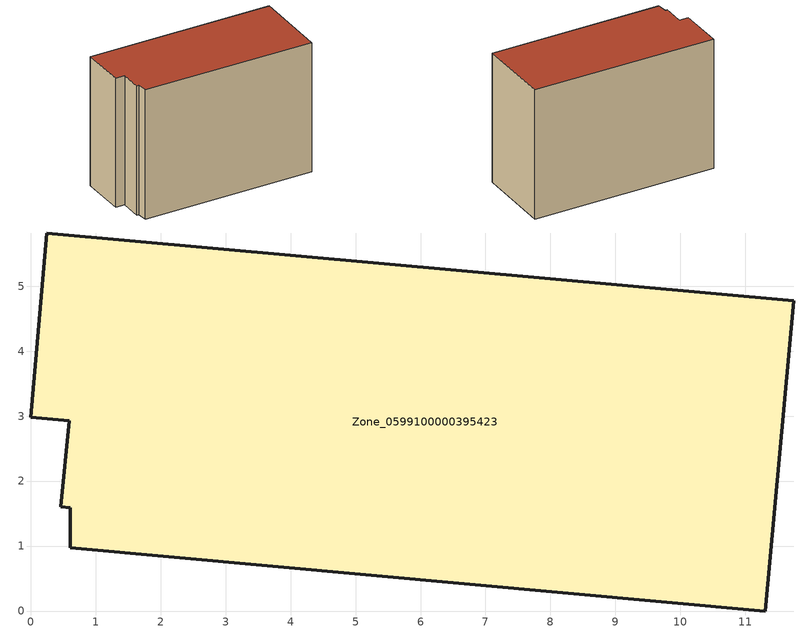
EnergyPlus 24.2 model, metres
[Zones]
Zone_0599100000395423
 floor ground (C_G): 11.74,4.77 11.31,0 0.61,0.97 0.61,1.59 0.46,1.61 0.59,2.93 0,2.98 0.25,5.82 z0
 wall outside (C_F): 11.31,0 11.74,4.77 0.25,5.82 0,2.98 0.59,2.93 0.46,1.61 0.61,1.59 0.61,0.97 11.31,0 z0:8.33
 roof outside (C_R): 0.46,1.61 0.61,1.59 0.61,0.97 11.31,0 11.74,4.77 0.25,5.82 0,2.98 0.59,2.93 z8.33
[BUILDING]
Pand.0599100000395423: North Axis=0; Terrain=City; Loads Convergence Tolerance Value=0.04; Temperature Convergence Tolerance Value=0.4; Solar Distribution=FullExterior; Maximum Number of Warmup Days=25; Minimum Number of Warmup Days=1
[Site:Location]
Rotterdam.The.Hague.AP_ZH_NLD Design_Conditions: Latitude=51.96; Longitude=4.45; Time Zone=1; Elevation=-4.5
[SITE:GROUNDTEMPERATURE:BUILDINGSURFACE]
18, 18, 18, 18, 18, 18, 18, 18, 18, 18, 18, 18
[MATERIAL] Thermal Absorptance=0.9; Solar Absorptance=0.7; Visible Absorptance=0.7
Name | Roughness | Thickness | Conductivity | Density | Specific Heat
G.TI.1992-2005 | MediumSmooth | 0.15 | 0.06 | 540 | 1210
F.TI.1992-2005 | Rough | 0.3 | 0.12 | 1920 | 840
R.TI.1992-2005 | MediumRough | 0.2 | 0.08 | 1500 | 1000
[CONSTRUCTION]
C_G: G.TI.1992-2005
C_F: F.TI.1992-2005
C_R: R.TI.1992-2005
[ZONE]
Zone_0599100000395423: Type=1; Multiplier=1; Ceiling Height=Autocalculate; Volume=Autocalculate; Floor Area=autocalculate; Part of Total Floor Area=Yes
[ZONEINFILTRATION:DESIGNFLOWRATE]
Infil_Zone_0599100000395423: Zone or ZoneList or Space or SpaceList=Zone_0599100000395423; Schedule=AlwaysOn; Design Flow Rate Calculation Method=Flow/Area; Flow Rate per Floor Area=0.0015; Constant Term Coefficient=1; Temperature Term Coefficient=0; Velocity Term Coefficient=0; Velocity Squared Term Coefficient=0
[HVACTEMPLATE:ZONE:IDEALLOADSAIRSYSTEM]
Zone_0599100000395423: Maximum Heating Supply Air Temperature=50; Minimum Cooling Supply Air Temperature=13; Maximum Heating Supply Air Humidity Ratio=0.0156; Minimum Cooling Supply Air Humidity Ratio=0.0077; Heating Limit=NoLimit; Cooling Limit=NoLimit; Dehumidification Control Type=ConstantSensibleHeatRatio; Cooling Sensible Heat Ratio=0.7; Dehumidification Setpoint=60; Humidification Control Type=None; Humidification Setpoint=30; Outdoor Air Method=None; Outdoor Air Flow Rate per Person=0.00944; Outdoor Air Flow Rate per Zone Floor Area=0; Outdoor Air Flow Rate per Zone=0; Demand Controlled Ventilation Type=None; Outdoor Air Economizer Type=NoEconomizer; Heat Recovery Type=None; Sensible Heat Recovery Effectiveness=0.7; Latent Heat Recovery Effectiveness=0.65
[ZONECONTROL:THERMOSTAT]
ThermostatControl_Zone_0599100000395423: Zone or ZoneList=Zone_0599100000395423; Control Type Schedule=DualSetpointControlType; Control 1=Thermostat_Zone_0599100000395423; Temperature Difference Between Cutout And Setpoint=0
[THERMOSTATSETPOINT:DUALSETPOINT]
Thermostat_Zone_0599100000395423: Heating Setpoint Temperature Schedule=HeatingSetpoint_Zone_0599100000395423; Cooling Setpoint Temperature Schedule=CoolingSetpoint_Zone_0599100000395423
[SCHEDULE:COMPACT]
HeatingSetpoint_Zone_0599100000395423: Through: 12/31, For: AllDays, Until: 24:00, 21
CoolingSetpoint_Zone_0599100000395423: Through: 12/31, For: AllDays, Until: 24:00, 24
DualSetpointControlType: Through: 12/31, For: AllDays, Until: 24:00, 4
AlwaysOn: Through: 12/31, For: AllDays, Until: 24:00, 1
